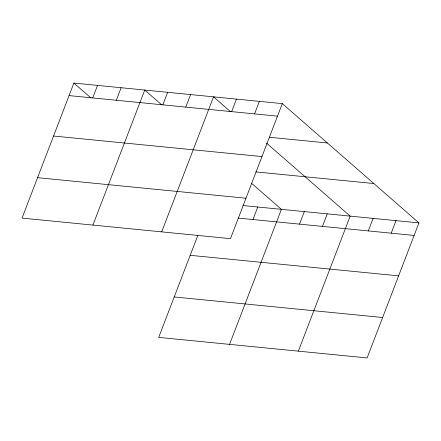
<?xml version="1.0" encoding="UTF-8"?>
<svg xmlns="http://www.w3.org/2000/svg" width="441" height="441" viewBox="0 0 441 441"><rect width="100%" height="100%" fill="white"/><g stroke="black" fill="none" stroke-linecap="round" stroke-linejoin="round"><path stroke-width="0.66" d="M73.884 83.068L22.05 218.097L230.467 238.647L282.301 103.618L73.884 83.068L90.989 97.996M92.693 97.935L97.505 85.394M116.314 100.261L121.126 87.726M92.913 225.086L144.747 90.052L161.334 104.534M162.856 104.853L167.668 92.312M185.782 107.113L190.595 94.578M161.687 231.867L213.521 96.838L230.626 111.766M231.635 111.634L236.448 99.098M197.838 235.422L158.699 337.382L367.116 357.932L418.95 222.903L282.301 103.618M254.562 113.894L259.374 101.358M252.963 219.546L257.776 207.011M229.563 344.371L281.397 209.337L251.331 183.098M299.511 224.138L304.323 211.597M322.437 226.398L327.25 213.857M298.337 351.152L350.171 216.118L266.358 142.961M368.285 230.919L373.097 218.378M391.211 233.179L396.024 220.643M69.072 95.603L277.488 116.154M269.407 137.261L327.393 142.983M53.554 136.026L261.971 156.577M255.857 171.902L373.858 183.539M37.568 177.673L245.984 198.224M242.93 205.545L418.95 222.903M238.118 218.08L414.138 235.439M190.203 255.311L398.62 275.862M174.217 296.958L382.634 317.509"/></g></svg>
